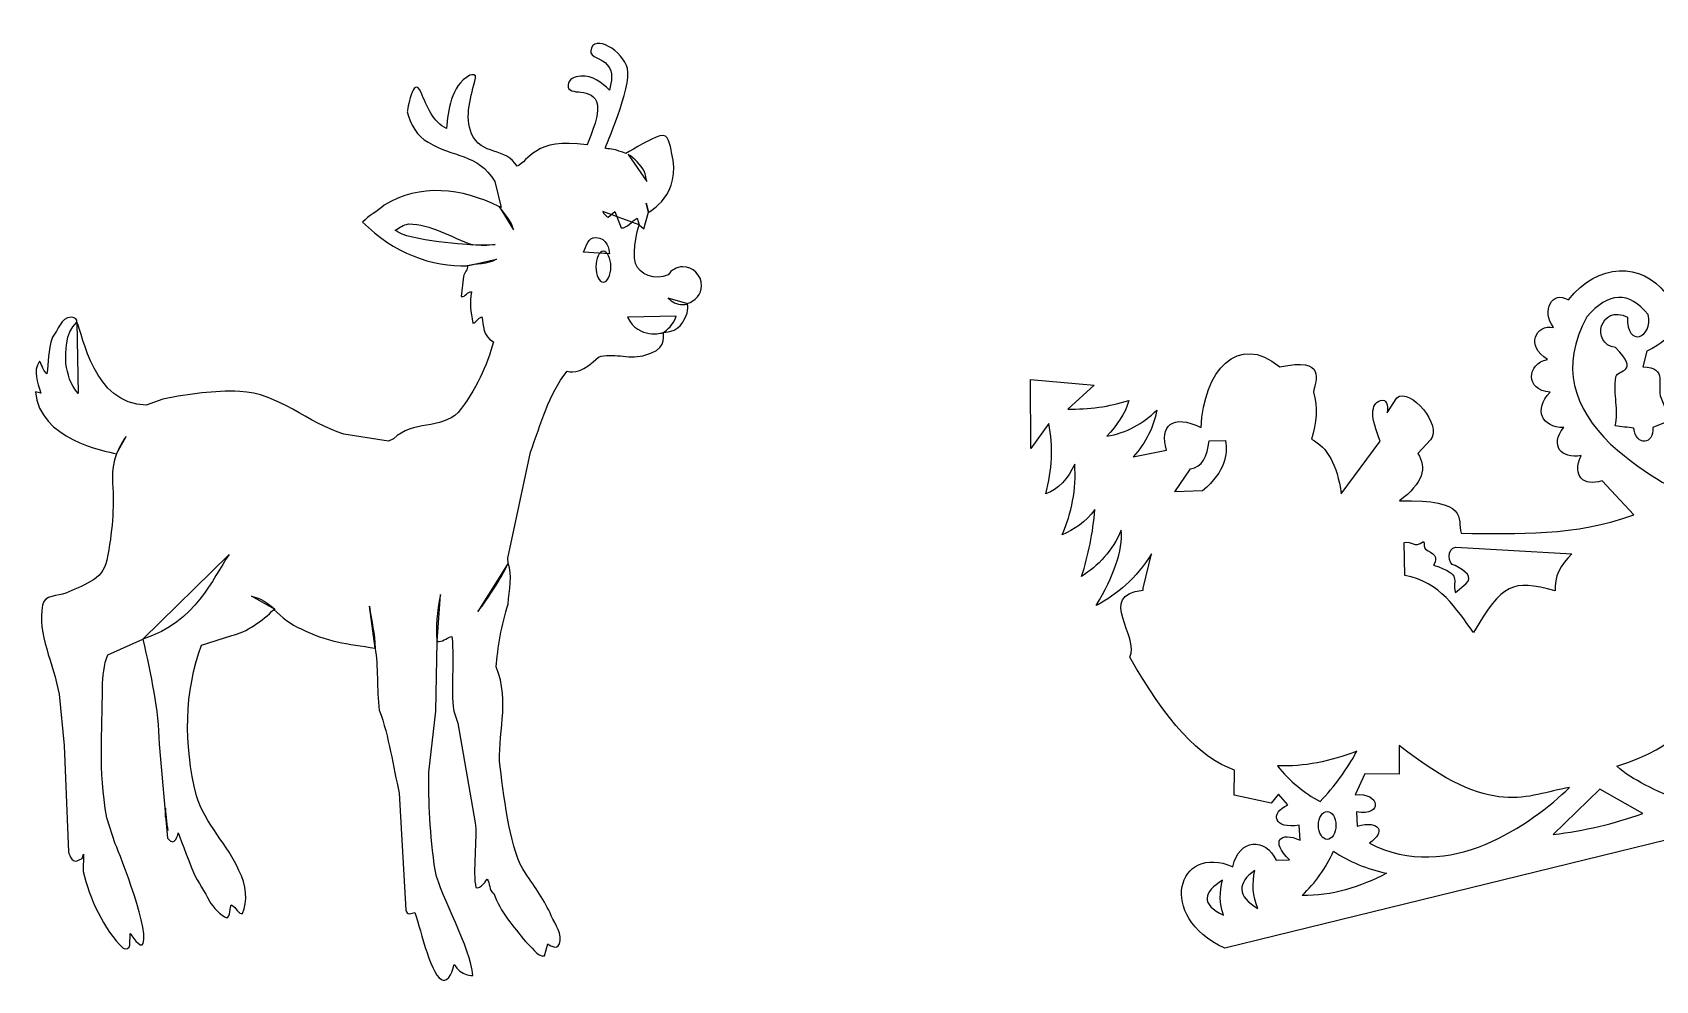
# Model space of a CAD drawing. Header units: centimetres. Extents: x 2 to 128, y -104 to 2.
# Drawn here: x 87.1 to 105.71, y -38.48 to -27.61 of the extents above; entities that cross this region are included whole.
import ezdxf

# ---------------------------------------------------------------- set-up
doc = ezdxf.new("R2010")
doc.units = ezdxf.units.CM
doc.header["$MEASUREMENT"] = 0
doc.layers.add('layer 1', color=7, linetype='Continuous')

msp = doc.modelspace()

# ---------------------------------------------------------------- linework, layer by layer
at = {"layer": 'layer 1', "color": 250}
for points, knots in [([(91.55515, -28.29669), (91.62014, -28.44677), (91.69296, -28.6422), (91.84652, -28.70619), (91.84652, -28.70619), (91.86572, -28.50784), (91.89132, -28.21991), (92.11313, -28.09834), (92.11313, -28.09834), (92.14222, -28.0824), (92.18778, -28.09194), (92.17924, -28.1282), (92.17924, -28.1282), (92.13157, -28.33077), (92.04487, -28.57395), (92.13445, -28.76804), (92.13445, -28.76804), (92.2347, -29.01971), (92.53968, -28.92373), (92.65485, -29.14128), (92.65485, -29.14128), (92.79135, -29.08156), (92.85449, -28.80515), (93.45465, -28.89601), (93.45465, -28.89601), (93.45465, -28.89601), (93.60291, -28.58216), (93.57622, -28.43958), (93.57622, -28.43958), (93.53252, -28.20612), (93.22971, -28.35752), (93.23923, -28.20924), (93.23923, -28.20924), (93.24287, -28.14687), (93.31518, -28.11164), (93.38769, -28.10737), (93.38769, -28.10737), (93.51992, -28.09885), (93.62954, -28.18365), (93.71486, -28.26683), (93.71486, -28.26683), (93.73832, -28.17086), (93.76604, -28.06635), (93.68926, -27.97891), (93.68926, -27.97891), (93.63381, -27.90212), (93.48767, -27.89186), (93.49948, -27.81685), (93.49948, -27.81685), (93.53252, -27.60708), (93.87482, -27.82431), (93.9209, -28.0218), (93.9209, -28.0218), (93.97089, -28.23609), (93.66367, -28.93227), (93.66367, -28.93227), (93.66367, -28.93227), (93.6978, -28.94719), (93.7767, -28.93867), (93.82363, -28.96852), (93.82363, -28.96852), (93.85897, -28.97293), (93.90115, -28.99605), (93.90115, -28.99605), (93.90115, -28.99605), (94.00139, -28.93847), (94.18193, -28.82562), (94.29284, -28.79363), (94.29284, -28.79363), (94.39948, -28.75311), (94.40729, -28.9063), (94.42721, -28.98345), (94.42721, -28.98345), (94.55285, -29.47001), (94.16102, -29.66808), (94.16102, -29.66808), (94.16102, -29.66808), (94.16102, -29.66808), (94.10942, -29.85789), (94.10942, -29.85789), (94.10942, -29.85789), (94.10942, -29.85789), (94.05397, -29.81311), (94.05397, -29.81311), (94.05397, -29.81311), (94.05397, -29.81311), (93.96866, -30.10317), (94.01132, -30.25673), (94.01132, -30.25673), (94.0561, -30.37616), (94.23687, -30.45743), (94.38669, -30.3847), (94.38669, -30.3847), (94.4264, -30.33313), (94.48273, -30.29286), (94.55285, -30.29286), (94.55285, -30.29286), (94.67283, -30.29286), (94.77008, -30.39012), (94.77008, -30.51009), (94.77008, -30.51009), (94.77008, -30.60968), (94.69816, -30.6875), (94.60677, -30.71315), (94.60677, -30.71315), (94.63024, -30.78566), (94.59164, -30.86373), (94.55518, -30.92859), (94.55518, -30.92859), (94.48702, -31.04988), (94.33561, -31.0433), (94.33561, -31.0433), (94.33561, -31.0433), (94.32495, -31.11368), (94.37836, -31.2463), (94.09867, -31.31316), (94.09867, -31.31316), (93.92677, -31.35425), (93.74898, -31.27407), (93.58689, -31.32739), (93.58689, -31.32739), (93.42061, -31.49751), (93.30212, -31.51068), (93.22857, -31.49162), (93.22857, -31.49162), (93.01529, -31.75182), (92.92998, -32.0952), (92.80842, -32.41725), (92.80842, -32.41725), (92.80842, -32.41725), (92.54822, -33.63508), (92.54822, -33.63508), (92.54822, -33.63508), (92.54822, -33.63508), (92.55248, -33.69266), (92.55248, -33.69266), (92.55248, -33.69266), (92.60793, -33.82276), (92.56101, -34.00192), (92.55248, -34.16188), (92.55248, -34.16188), (92.47783, -34.39008), (92.43091, -34.67161), (92.41598, -34.8785), (92.41598, -34.8785), (92.58234, -35.2816), (92.42025, -35.68043), (92.46077, -36.02594), (92.46077, -36.02594), (92.51408, -36.43543), (92.57801, -37.00072), (92.75083, -37.2459), (92.75083, -37.2459), (92.86469, -37.40742), (92.97264, -37.56155), (93.04729, -37.73217), (93.04729, -37.73217), (93.09421, -37.83242), (93.18165, -37.94972), (93.14113, -38.05422), (93.14113, -38.05422), (93.11554, -38.13954), (93.00675, -38.05421), (93.00675, -38.05421), (93.00675, -38.05421), (93.00675, -38.05421), (92.97051, -38.19286), (92.97051, -38.19286), (92.97051, -38.19286), (92.88307, -38.20779), (92.81908, -38.07768), (92.75083, -38.02863), (92.75083, -38.02863), (92.61646, -37.85588), (92.46077, -37.68952), (92.38825, -37.47624), (92.38825, -37.47624), (92.32641, -37.43998), (92.34987, -37.35893), (92.31147, -37.31201), (92.31147, -37.31201), (92.31147, -37.31201), (92.2357, -37.43519), (92.18304, -37.40886), (92.18304, -37.40886), (92.14355, -37.25087), (92.20057, -36.82574), (92.17498, -36.66578), (92.17498, -36.66578), (92.17498, -36.66578), (91.97449, -35.52473), (91.97449, -35.52473), (91.97449, -35.52473), (91.97449, -35.52473), (91.9297, -35.3861), (91.9297, -35.3861), (91.9297, -35.3861), (91.89132, -35.11524), (91.93824, -34.84437), (91.90838, -34.53085), (91.90838, -34.53085), (91.83159, -34.55004), (91.79961, -34.5991), (91.73989, -34.58844), (91.73989, -34.58844), (91.73989, -34.58844), (91.72496, -35.3861), (91.72496, -35.3861), (91.72496, -35.3861), (91.72496, -35.3861), (91.64178, -36.08779), (91.64178, -36.08779), (91.64178, -36.08779), (91.64391, -36.42477), (91.6503, -36.78735), (91.71855, -37.22457), (91.71855, -37.22457), (91.77827, -37.51036), (92.12805, -38.10328), (92.14725, -38.41893), (92.14725, -38.41893), (92.14725, -38.41893), (92.01189, -38.42261), (91.9329, -38.29095), (91.9329, -38.29095), (91.9329, -38.29095), (91.90657, -38.4621), (91.8144, -38.47526), (91.8144, -38.47526), (91.66959, -38.44894), (91.56073, -37.91346), (91.48181, -37.69592), (91.48181, -37.69592), (91.44343, -37.70658), (91.39437, -37.73004), (91.37944, -37.67032), (91.37944, -37.67032), (91.37944, -37.67032), (91.3048, -36.3288), (91.3048, -36.3288), (91.3048, -36.3288), (91.23228, -36.02167), (91.18963, -35.68043), (91.07445, -35.37543), (91.07445, -35.37543), (91.04672, -35.14083), (91.06166, -34.86356), (91.02754, -34.66522), (91.02754, -34.66522), (90.71188, -34.61403), (90.47087, -34.59483), (90.17868, -34.4434), (90.17868, -34.4434), (90.06006, -34.39921), (89.95949, -34.30608), (89.8659, -34.22279), (89.8659, -34.22279), (89.73793, -34.34649), (89.55164, -34.48606), (89.38527, -34.52018), (89.38527, -34.52018), (89.38527, -34.52018), (89.03763, -34.62896), (89.03763, -34.62896), (89.03763, -34.62896), (88.84141, -35.16642), (88.82862, -35.76147), (88.98004, -36.35865), (88.98004, -36.35865), (89.06963, -36.67218), (89.34903, -36.93238), (89.46633, -37.2139), (89.46633, -37.2139), (89.54942, -37.3781), (89.5707, -37.57002), (89.50685, -37.70658), (89.50685, -37.70658), (89.46206, -37.72364), (89.43209, -37.63193), (89.37877, -37.60634), (89.37877, -37.60634), (89.35957, -37.63407), (89.36822, -37.74284), (89.32769, -37.75776), (89.32769, -37.75776), (89.25732, -37.72791), (89.172, -37.6362), (89.12721, -37.56368), (89.12721, -37.56368), (89.07672, -37.46352), (88.99876, -37.34433), (88.94431, -37.23771), (88.94431, -37.23771), (88.88246, -37.08201), (88.77106, -36.78305), (88.77106, -36.78305), (88.77106, -36.78305), (88.77106, -36.78305), (88.73366, -36.96123), (88.64734, -36.84493), (88.64734, -36.84493), (88.64734, -36.84493), (88.55136, -35.76574), (88.55136, -35.76574), (88.55136, -35.76574), (88.54283, -35.3605), (88.45751, -34.983), (88.3658, -34.56284), (88.3658, -34.56284), (88.3658, -34.56284), (87.9627, -34.742), (87.9627, -34.742), (87.9627, -34.742), (87.91365, -34.8465), (87.90725, -35.00006), (87.90085, -35.10884), (87.90085, -35.10884), (87.90512, -35.6591), (87.84754, -36.0302), (87.95204, -36.61032), (87.95204, -36.61032), (87.95204, -36.61032), (88.04802, -36.90678), (88.04802, -36.90678), (88.04802, -36.90678), (88.04802, -36.90678), (88.43192, -37.83242), (88.37007, -38.04996), (88.37007, -38.04996), (88.34234, -38.12888), (88.22022, -37.93544), (88.22022, -37.93544), (88.22022, -37.93544), (88.22022, -37.93544), (88.21651, -38.06915), (88.21651, -38.06915), (88.21651, -38.06915), (88.21225, -38.10755), (88.16959, -38.12461), (88.13973, -38.10541), (88.13973, -38.10541), (87.91578, -37.89213), (87.74867, -37.521), (87.68042, -37.22454), (87.68042, -37.22454), (87.68042, -37.22454), (87.68544, -37.02835), (87.68544, -37.02835), (87.68544, -37.02835), (87.68544, -37.02835), (87.67051, -37.07527), (87.67051, -37.07527), (87.67051, -37.07527), (87.67051, -37.07527), (87.63425, -37.09021), (87.63425, -37.09021), (87.63425, -37.09021), (87.56601, -37.14566), (87.52122, -37.04541), (87.51269, -36.99849), (87.51269, -36.99849), (87.51269, -36.99849), (87.4615, -35.78067), (87.4615, -35.78067), (87.4615, -35.78067), (87.4615, -35.78067), (87.40391, -35.19202), (87.40391, -35.19202), (87.40391, -35.19202), (87.34419, -34.8401), (87.14798, -34.50312), (87.2141, -34.17254), (87.2141, -34.17254), (87.23542, -34.04457), (87.39112, -34.07656), (87.48069, -34.03391), (87.48069, -34.03391), (87.65485, -33.95098), (87.90938, -33.89101), (87.95204, -33.6564), (87.95204, -33.6564), (88.01602, -33.33009), (88.03522, -33.06135), (88.01816, -32.77556), (88.01816, -32.77556), (88.01155, -32.66498), (88.01989, -32.55273), (88.06222, -32.43885), (88.06222, -32.43885), (87.92358, -32.40046), (87.18012, -32.27428), (87.13305, -31.72622), (87.13305, -31.72622), (87.13305, -31.72622), (87.1949, -31.74116), (87.1949, -31.74116), (87.1949, -31.74116), (87.15864, -31.61319), (87.09892, -31.49802), (87.17997, -31.37431), (87.17997, -31.37431), (87.20983, -31.41697), (87.22689, -31.50015), (87.26528, -31.52147), (87.26528, -31.52147), (87.26528, -31.52147), (87.26528, -31.52147), (87.26528, -31.52147), (87.26528, -31.52147), (87.28021, -31.38711), (87.27595, -31.25914), (87.32713, -31.10132), (87.32713, -31.10132), (87.40391, -31.016), (87.41458, -30.8795), (87.54681, -30.87097), (87.54681, -30.87097), (87.56601, -30.8731), (87.62572, -30.8923), (87.60866, -30.92856), (87.60866, -30.92856), (87.67691, -31.07572), (87.7989, -31.86615), (88.40206, -31.87979), (88.40206, -31.87979), (88.40206, -31.87979), (88.59188, -31.8094), (88.59188, -31.8094), (88.59188, -31.8094), (88.9182, -31.74969), (89.1656, -31.71129), (89.47699, -31.72196), (89.47699, -31.72196), (89.90995, -31.73902), (90.26186, -32.08666), (90.66922, -32.2125), (90.66922, -32.2125), (90.66922, -32.2125), (91.18109, -32.29355), (91.18109, -32.29355), (91.18109, -32.29355), (91.18109, -32.29355), (91.23868, -32.26369), (91.23868, -32.26369), (91.23868, -32.26369), (91.45835, -32.05468), (91.78041, -32.15918), (91.98089, -31.96296), (91.98089, -31.96296), (92.1835, -31.71343), (92.31147, -31.4191), (92.38399, -31.1525), (92.38399, -31.1525), (92.26242, -31.09278), (92.27095, -30.96055), (92.25176, -30.86671), (92.25176, -30.86671), (92.20696, -30.88164), (92.18778, -30.93069), (92.14938, -30.93922), (92.14938, -30.93922), (92.12592, -30.80486), (92.10459, -30.71101), (92.13445, -30.58091), (92.13445, -30.58091), (92.13445, -30.58091), (92.13445, -30.58091), (92.13445, -30.58091), (92.13445, -30.58091), (92.08753, -30.57025), (92.06193, -30.64703), (92.01501, -30.6321), (92.01501, -30.6321), (92.01501, -30.6321), (92.04061, -30.40603), (92.04061, -30.40603), (92.04061, -30.40603), (92.04275, -30.36123), (92.10033, -30.32711), (92.08327, -30.28232), (92.08327, -30.28232), (91.69083, -30.29938), (91.22802, -30.13089), (90.88463, -29.78112), (90.88463, -29.78112), (90.95288, -29.70646), (91.05312, -29.66168), (91.12991, -29.58703), (91.12991, -29.58703), (91.53727, -29.33323), (92.02568, -29.39295), (92.44584, -29.60196), (92.44584, -29.60196), (92.44584, -29.60196), (92.47268, -29.61483), (92.47268, -29.61483), (92.47268, -29.61483), (92.47268, -29.61483), (92.39892, -29.31617), (92.39892, -29.31617), (92.39892, -29.31617), (92.20484, -28.98772), (91.91393, -29.04355), (91.63667, -28.8644), (91.63667, -28.8644), (91.50882, -28.8045), (91.43153, -28.65426), (91.3964, -28.5153), (91.3964, -28.5153), (91.3964, -28.5153), (91.45894, -28.07446), (91.55515, -28.29669)], [0, 0, 0, 0, 0.00775194, 0.00775194, 0.00775194, 0.00775194, 0.01550388, 0.01550388, 0.01550388, 0.01550388, 0.02325581, 0.02325581, 0.02325581, 0.02325581, 0.03100775, 0.03100775, 0.03100775, 0.03100775, 0.03875969, 0.03875969, 0.03875969, 0.03875969, 0.04651163, 0.04651163, 0.04651163, 0.04651163, 0.05426357, 0.05426357, 0.05426357, 0.05426357, 0.0620155, 0.0620155, 0.0620155, 0.0620155, 0.06976744, 0.06976744, 0.06976744, 0.06976744, 0.07751938, 0.07751938, 0.07751938, 0.07751938, 0.08527132, 0.08527132, 0.08527132, 0.08527132, 0.09302326, 0.09302326, 0.09302326, 0.09302326, 0.10077519, 0.10077519, 0.10077519, 0.10077519, 0.10852713, 0.10852713, 0.10852713, 0.10852713, 0.11627907, 0.11627907, 0.11627907, 0.11627907, 0.12403101, 0.12403101, 0.12403101, 0.12403101, 0.13178295, 0.13178295, 0.13178295, 0.13178295, 0.13953488, 0.13953488, 0.13953488, 0.13953488, 0.14728682, 0.14728682, 0.14728682, 0.14728682, 0.15503876, 0.15503876, 0.15503876, 0.15503876, 0.1627907, 0.1627907, 0.1627907, 0.1627907, 0.17054264, 0.17054264, 0.17054264, 0.17054264, 0.17829457, 0.17829457, 0.17829457, 0.17829457, 0.18604651, 0.18604651, 0.18604651, 0.18604651, 0.19379845, 0.19379845, 0.19379845, 0.19379845, 0.20155039, 0.20155039, 0.20155039, 0.20155039, 0.20930233, 0.20930233, 0.20930233, 0.20930233, 0.21705426, 0.21705426, 0.21705426, 0.21705426, 0.2248062, 0.2248062, 0.2248062, 0.2248062, 0.23255814, 0.23255814, 0.23255814, 0.23255814, 0.24031008, 0.24031008, 0.24031008, 0.24031008, 0.24806202, 0.24806202, 0.24806202, 0.24806202, 0.25581395, 0.25581395, 0.25581395, 0.25581395, 0.26356589, 0.26356589, 0.26356589, 0.26356589, 0.27131783, 0.27131783, 0.27131783, 0.27131783, 0.27906977, 0.27906977, 0.27906977, 0.27906977, 0.28682171, 0.28682171, 0.28682171, 0.28682171, 0.29457364, 0.29457364, 0.29457364, 0.29457364, 0.30232558, 0.30232558, 0.30232558, 0.30232558, 0.31007752, 0.31007752, 0.31007752, 0.31007752, 0.31782946, 0.31782946, 0.31782946, 0.31782946, 0.3255814, 0.3255814, 0.3255814, 0.3255814, 0.33333333, 0.33333333, 0.33333333, 0.33333333, 0.34108527, 0.34108527, 0.34108527, 0.34108527, 0.34883721, 0.34883721, 0.34883721, 0.34883721, 0.35658915, 0.35658915, 0.35658915, 0.35658915, 0.36434109, 0.36434109, 0.36434109, 0.36434109, 0.37209302, 0.37209302, 0.37209302, 0.37209302, 0.37984496, 0.37984496, 0.37984496, 0.37984496, 0.3875969, 0.3875969, 0.3875969, 0.3875969, 0.39534884, 0.39534884, 0.39534884, 0.39534884, 0.40310078, 0.40310078, 0.40310078, 0.40310078, 0.41085271, 0.41085271, 0.41085271, 0.41085271, 0.41860465, 0.41860465, 0.41860465, 0.41860465, 0.42635659, 0.42635659, 0.42635659, 0.42635659, 0.43410853, 0.43410853, 0.43410853, 0.43410853, 0.44186047, 0.44186047, 0.44186047, 0.44186047, 0.4496124, 0.4496124, 0.4496124, 0.4496124, 0.45736434, 0.45736434, 0.45736434, 0.45736434, 0.46511628, 0.46511628, 0.46511628, 0.46511628, 0.47286822, 0.47286822, 0.47286822, 0.47286822, 0.48062016, 0.48062016, 0.48062016, 0.48062016, 0.48837209, 0.48837209, 0.48837209, 0.48837209, 0.49612403, 0.49612403, 0.49612403, 0.49612403, 0.50387597, 0.50387597, 0.50387597, 0.50387597, 0.51162791, 0.51162791, 0.51162791, 0.51162791, 0.51937984, 0.51937984, 0.51937984, 0.51937984, 0.52713178, 0.52713178, 0.52713178, 0.52713178, 0.53488372, 0.53488372, 0.53488372, 0.53488372, 0.54263566, 0.54263566, 0.54263566, 0.54263566, 0.5503876, 0.5503876, 0.5503876, 0.5503876, 0.55813953, 0.55813953, 0.55813953, 0.55813953, 0.56589147, 0.56589147, 0.56589147, 0.56589147, 0.57364341, 0.57364341, 0.57364341, 0.57364341, 0.58139535, 0.58139535, 0.58139535, 0.58139535, 0.58914729, 0.58914729, 0.58914729, 0.58914729, 0.59689922, 0.59689922, 0.59689922, 0.59689922, 0.60465116, 0.60465116, 0.60465116, 0.60465116, 0.6124031, 0.6124031, 0.6124031, 0.6124031, 0.62015504, 0.62015504, 0.62015504, 0.62015504, 0.62790698, 0.62790698, 0.62790698, 0.62790698, 0.63565891, 0.63565891, 0.63565891, 0.63565891, 0.64341085, 0.64341085, 0.64341085, 0.64341085, 0.65116279, 0.65116279, 0.65116279, 0.65116279, 0.65891473, 0.65891473, 0.65891473, 0.65891473, 0.66666667, 0.66666667, 0.66666667, 0.66666667, 0.6744186, 0.6744186, 0.6744186, 0.6744186, 0.68217054, 0.68217054, 0.68217054, 0.68217054, 0.68992248, 0.68992248, 0.68992248, 0.68992248, 0.69767442, 0.69767442, 0.69767442, 0.69767442, 0.70542636, 0.70542636, 0.70542636, 0.70542636, 0.71317829, 0.71317829, 0.71317829, 0.71317829, 0.72093023, 0.72093023, 0.72093023, 0.72093023, 0.72868217, 0.72868217, 0.72868217, 0.72868217, 0.73643411, 0.73643411, 0.73643411, 0.73643411, 0.74418605, 0.74418605, 0.74418605, 0.74418605, 0.75193798, 0.75193798, 0.75193798, 0.75193798, 0.75968992, 0.75968992, 0.75968992, 0.75968992, 0.76744186, 0.76744186, 0.76744186, 0.76744186, 0.7751938, 0.7751938, 0.7751938, 0.7751938, 0.78294574, 0.78294574, 0.78294574, 0.78294574, 0.79069767, 0.79069767, 0.79069767, 0.79069767, 0.79844961, 0.79844961, 0.79844961, 0.79844961, 0.80620155, 0.80620155, 0.80620155, 0.80620155, 0.81395349, 0.81395349, 0.81395349, 0.81395349, 0.82170543, 0.82170543, 0.82170543, 0.82170543, 0.82945736, 0.82945736, 0.82945736, 0.82945736, 0.8372093, 0.8372093, 0.8372093, 0.8372093, 0.84496124, 0.84496124, 0.84496124, 0.84496124, 0.85271318, 0.85271318, 0.85271318, 0.85271318, 0.86046512, 0.86046512, 0.86046512, 0.86046512, 0.86821705, 0.86821705, 0.86821705, 0.86821705, 0.87596899, 0.87596899, 0.87596899, 0.87596899, 0.88372093, 0.88372093, 0.88372093, 0.88372093, 0.89147287, 0.89147287, 0.89147287, 0.89147287, 0.89922481, 0.89922481, 0.89922481, 0.89922481, 0.90697674, 0.90697674, 0.90697674, 0.90697674, 0.91472868, 0.91472868, 0.91472868, 0.91472868, 0.92248062, 0.92248062, 0.92248062, 0.92248062, 0.93023256, 0.93023256, 0.93023256, 0.93023256, 0.9379845, 0.9379845, 0.9379845, 0.9379845, 0.94573643, 0.94573643, 0.94573643, 0.94573643, 0.95348837, 0.95348837, 0.95348837, 0.95348837, 0.96124031, 0.96124031, 0.96124031, 0.96124031, 0.96899225, 0.96899225, 0.96899225, 0.96899225, 0.97674419, 0.97674419, 0.97674419, 0.97674419, 0.98449612, 0.98449612, 0.98449612, 0.98449612, 1, 1, 1, 1]), ([(101.38378, -36.3378), (101.38378, -36.3378), (101.49382, -36.4598), (101.49382, -36.4598), (101.49382, -36.4598), (101.27814, -36.55483), (101.33317, -36.7454), (101.62303, -36.69424), (101.62303, -36.69424), (101.62303, -36.69424), (101.63496, -36.86647), (101.63496, -36.86647), (101.63496, -36.86647), (101.39912, -36.76201), (101.29107, -36.87763), (101.51057, -37.09134), (101.51057, -37.09134), (101.51057, -37.09134), (101.35746, -37.09612), (101.35746, -37.09612), (101.35746, -37.09612), (101.23647, -36.83667), (100.93226, -36.84125), (100.86228, -37.17028), (100.86228, -37.17028), (100.23198, -36.89653), (99.97272, -37.74137), (100.76984, -38.10322), (100.76984, -38.10322), (100.76984, -38.10322), (106.9662, -36.58633), (106.9662, -36.58633), (106.9662, -36.58633), (107.41729, -36.18181), (107.70566, -35.66979), (107.66647, -34.86439), (107.66647, -34.86439), (107.95766, -34.8472), (108.37992, -34.55714), (108.87568, -34.20753), (108.87568, -34.20753), (108.87568, -34.20753), (108.38661, -34.74452), (108.38661, -34.74452), (108.38661, -34.74452), (108.39706, -34.99551), (108.3181, -35.23504), (108.07975, -35.45413), (108.07975, -35.45413), (108.12206, -35.65233), (108.08531, -35.88568), (108.01263, -36.13498), (108.01263, -36.13498), (108.01263, -36.13498), (108.32908, -36.15416), (108.32908, -36.15416), (108.32908, -36.15416), (108.32309, -35.83947), (108.35766, -35.58592), (108.41209, -35.37316), (108.41209, -35.37316), (108.51012, -34.98999), (108.86625, -34.76949), (109.07705, -34.64862), (109.07705, -34.64862), (108.9971, -34.95867), (108.85408, -35.2288), (108.67192, -35.48773), (108.67192, -35.48773), (108.69888, -35.65422), (108.6783, -35.87485), (108.60958, -36.0222), (108.60958, -36.0222), (108.60958, -36.0222), (108.9117, -36.01741), (108.9117, -36.01741), (108.9117, -36.01741), (108.93787, -35.32267), (109.31343, -34.69779), (109.97845, -34.1308), (109.97845, -34.1308), (110.29162, -33.88542), (110.47383, -33.54181), (110.58258, -33.14309), (110.58258, -33.14309), (110.58258, -33.14309), (112.12647, -33.17186), (112.12647, -33.17186), (112.12647, -33.17186), (112.41735, -33.11752), (112.92961, -32.99674), (112.99911, -33.00884), (112.99911, -33.00884), (113.20073, -33.04394), (113.29773, -33.17431), (113.48596, -33.29654), (113.48596, -33.29654), (113.8512, -33.32399), (114.16879, -33.17669), (114.47649, -32.99312), (114.47649, -32.99312), (114.72126, -32.9463), (114.91559, -32.97055), (115.02002, -33.12148), (115.02002, -33.12148), (114.97608, -33.17024), (114.87657, -33.24001), (114.88822, -33.26775), (114.88822, -33.26775), (114.88822, -33.26775), (115.15188, -33.89578), (115.15188, -33.89578), (115.15188, -33.89578), (115.15188, -33.89578), (115.22385, -33.19104), (115.22385, -33.19104), (115.22385, -33.19104), (115.54345, -33.24227), (115.80556, -33.41488), (116.01018, -33.70886), (116.01018, -33.70886), (116.01018, -33.70886), (116.43211, -33.7424), (116.43211, -33.7424), (116.43211, -33.7424), (116.05751, -33.33215), (115.66075, -33.02611), (115.24782, -32.84582), (115.24782, -32.84582), (115.48437, -31.65792), (115.0971, -31.87293), (114.22173, -32.33277), (114.22173, -32.33277), (114.08171, -32.13383), (113.98659, -31.90121), (113.89789, -31.66377), (113.89789, -31.66377), (113.84317, -30.92853), (113.39106, -30.49994), (112.73256, -30.30627), (112.73256, -30.30627), (112.62976, -30.27603), (112.52657, -30.22117), (112.41416, -30.20387), (112.41416, -30.20387), (112.40437, -29.80246), (112.66274, -29.57727), (112.72102, -29.46076), (112.72102, -29.46076), (112.76506, -29.37271), (112.5633, -29.1762), (112.4813, -29.15415), (112.4813, -29.15415), (112.3152, -29.10947), (111.47577, -29.60137), (111.44682, -29.64952), (111.44682, -29.64952), (111.37612, -29.67282), (111.31179, -29.65785), (111.25384, -29.60461), (111.25384, -29.60461), (111.42544, -29.31833), (111.65675, -29.10631), (111.94957, -29.00502), (111.94957, -29.00502), (112.10763, -28.97169), (112.07135, -28.88464), (111.98201, -28.88744), (111.98201, -28.88744), (111.96653, -28.88792), (111.87765, -28.88007), (111.8614, -28.87409), (111.8614, -28.87409), (111.81354, -28.85647), (111.7486, -28.84656), (111.76898, -28.79819), (111.76898, -28.79819), (111.77, -28.79577), (111.86233, -28.62624), (111.84479, -28.5952), (111.84479, -28.5952), (111.8182, -28.54818), (111.62484, -28.56984), (111.56001, -28.88478), (111.56001, -28.88478), (111.54327, -28.96608), (111.35798, -28.93442), (111.3313, -28.91062), (111.3313, -28.91062), (111.30674, -28.88871), (111.25702, -28.66142), (111.26354, -28.57386), (111.26354, -28.57386), (111.26595, -28.54148), (111.27022, -28.42637), (111.28853, -28.40705), (111.28853, -28.40705), (111.33875, -28.35406), (111.4082, -28.22487), (111.32076, -28.16317), (111.32076, -28.16317), (111.17681, -28.06236), (111.11599, -28.37034), (111.05077, -28.34994), (111.05077, -28.34994), (110.95534, -28.32009), (111.02702, -28.07474), (110.87506, -28.10596), (110.87506, -28.10596), (110.77268, -28.16774), (110.78437, -28.26899), (110.84792, -28.38818), (110.84792, -28.38818), (110.86906, -28.55497), (110.82239, -28.646), (110.62661, -28.5703), (110.62661, -28.5703), (110.54147, -28.5479), (110.50258, -28.65748), (110.60569, -28.68851), (110.60569, -28.68851), (111.15933, -28.88368), (111.29273, -29.47472), (110.746, -29.74653), (110.746, -29.74653), (110.43478, -29.93219), (110.12004, -29.97128), (109.88577, -29.33192), (109.88577, -29.33192), (109.80412, -29.17013), (109.70199, -29.23995), (109.76707, -29.36599), (109.76707, -29.36599), (109.832, -29.46048), (109.87255, -29.55954), (109.88631, -29.66362), (109.88631, -29.66362), (109.63311, -29.53144), (109.28913, -29.42608), (109.34097, -29.20376), (109.34097, -29.20376), (109.45867, -29.04395), (109.51513, -28.91644), (109.45053, -28.85271), (109.45053, -28.85271), (109.4017, -28.80588), (109.3022, -28.86313), (109.12867, -29.07249), (109.12867, -29.07249), (109.07681, -29.05734), (109.05024, -28.95777), (109.0273, -28.84615), (109.0273, -28.84615), (108.97857, -28.71051), (108.81626, -28.72208), (108.84618, -28.84722), (108.84618, -28.84722), (108.90999, -28.9902), (108.95698, -29.12879), (108.88631, -29.22692), (108.88631, -29.22692), (108.83094, -29.17402), (108.77488, -29.13586), (108.71631, -29.15028), (108.71631, -29.15028), (108.68645, -29.17437), (108.67558, -29.21147), (108.70651, -29.27718), (108.70651, -29.27718), (108.77987, -29.46516), (109.71442, -29.91154), (110.24235, -30.08497), (110.24235, -30.08497), (110.10832, -30.16594), (110.03189, -30.26959), (109.7038, -30.27432), (109.7038, -30.27432), (109.62107, -30.32483), (108.86139, -30.22386), (108.8235, -30.03123), (108.8235, -30.03123), (108.79878, -29.8349), (108.75812, -29.7004), (108.68238, -29.70187), (108.68238, -29.70187), (108.61542, -29.68405), (108.58633, -29.77985), (108.58318, -29.9534), (108.58318, -29.9534), (108.28638, -29.82819), (108.09874, -29.79096), (108.2938, -30.10554), (108.2938, -30.10554), (108.2938, -30.10554), (108.37082, -30.22974), (108.37082, -30.22974), (108.37082, -30.22974), (108.38126, -30.24659), (108.39854, -30.3618), (108.37057, -30.36703), (108.37057, -30.36703), (108.16993, -30.4045), (108.27722, -30.54034), (108.36316, -30.52649), (108.36316, -30.52649), (108.79354, -30.45715), (109.56111, -30.49147), (109.51276, -30.72056), (109.51276, -30.72056), (109.44335, -31.04948), (109.5962, -31.07146), (109.67292, -30.79566), (109.67292, -30.79566), (109.67292, -30.79566), (110.149, -30.52208), (110.149, -30.52208), (110.149, -30.52208), (110.66845, -30.13144), (111.12773, -29.72689), (111.28567, -29.97599), (111.28567, -29.97599), (111.24912, -30.0816), (111.15967, -30.18883), (110.69985, -30.30725), (110.69985, -30.30725), (110.90241, -30.52123), (111.11338, -30.6205), (111.35434, -30.30997), (111.35434, -30.30997), (111.35434, -30.30997), (111.73329, -30.73134), (111.73329, -30.73134), (111.73329, -30.73134), (111.13546, -31.21431), (110.46684, -31.76218), (110.03296, -31.91729), (110.03296, -31.91729), (109.72171, -31.97026), (109.46797, -32.10627), (109.27173, -32.32533), (109.27173, -32.32533), (109.00011, -32.34699), (108.66024, -32.27002), (108.27366, -32.12556), (108.27366, -32.12556), (108.28091, -32.32339), (108.32734, -32.49881), (108.5137, -32.59428), (108.5137, -32.59428), (108.02224, -32.70691), (107.54994, -32.87702), (107.03931, -32.93214), (107.03931, -32.93214), (106.57142, -33.04872), (106.0714, -33.09598), (105.19211, -32.3254), (105.19211, -32.3254), (104.76866, -31.90912), (104.60887, -31.43782), (104.9191, -30.86841), (104.9191, -30.86841), (105.16988, -30.57889), (105.40471, -30.57005), (105.62361, -30.84188), (105.62361, -30.84188), (105.68854, -31.10858), (105.36739, -31.23103), (105.38842, -30.86953), (105.38842, -30.86953), (105.0731, -30.71415), (104.95473, -31.17915), (105.24863, -31.21911), (105.24863, -31.21911), (105.53954, -31.51938), (105.26999, -31.46072), (105.25354, -31.55644), (105.25354, -31.55644), (105.21968, -31.75349), (105.29261, -31.94252), (105.24562, -32.11819), (105.24562, -32.11819), (105.31629, -32.12856), (105.38935, -32.13176), (105.46003, -32.14212), (105.46003, -32.14212), (105.47718, -32.3572), (105.70085, -32.33139), (105.67655, -32.1341), (105.67655, -32.1341), (105.67655, -32.1341), (105.87441, -32.05491), (105.87441, -32.05491), (105.87441, -32.05491), (105.87441, -32.05491), (105.77145, -31.8009), (105.77145, -31.8009), (105.77145, -31.8009), (105.7117, -31.65348), (105.86343, -31.44637), (105.56163, -31.44155), (105.56163, -31.44155), (105.56163, -31.44155), (105.60924, -31.25933), (105.60924, -31.25933), (105.60924, -31.25933), (105.958, -31.10294), (105.99619, -30.87459), (105.82187, -30.59698), (105.82187, -30.59698), (105.54929, -30.24171), (105.05021, -30.23999), (104.70827, -30.67253), (104.70827, -30.67253), (104.52207, -30.55889), (104.39588, -30.79789), (104.53663, -30.98885), (104.53663, -30.98885), (104.33347, -30.9472), (104.21485, -31.2038), (104.4703, -31.35436), (104.4703, -31.35436), (104.23032, -31.40272), (104.20922, -31.71283), (104.50032, -31.73087), (104.50032, -31.73087), (104.30423, -31.93608), (104.40604, -32.13608), (104.65502, -32.1371), (104.65502, -32.1371), (104.49144, -32.3447), (104.62576, -32.49626), (104.8544, -32.45793), (104.8544, -32.45793), (104.74761, -32.69833), (104.88123, -32.81084), (105.09476, -32.74778), (105.09476, -32.74778), (105.09476, -32.74778), (105.46018, -33.13523), (105.46018, -33.13523), (105.46018, -33.13523), (104.78098, -33.38447), (104.13168, -33.34973), (103.47888, -33.34827), (103.47888, -33.34827), (103.43381, -33.17689), (103.57951, -32.95782), (102.77126, -32.97722), (102.77126, -32.97722), (103.0446, -32.77262), (103.09068, -32.59454), (102.98128, -32.43457), (102.98128, -32.43457), (102.98128, -32.43457), (103.12732, -32.27805), (103.12732, -32.27805), (103.12732, -32.27805), (103.27272, -32.11707), (102.89635, -31.67263), (102.74315, -31.79466), (102.74315, -31.79466), (102.74315, -31.79466), (102.63289, -31.96628), (102.63289, -31.96628), (102.63289, -31.96628), (102.64295, -31.87165), (102.62709, -31.81092), (102.55423, -31.82475), (102.55423, -31.82475), (102.43861, -31.8655), (102.43799, -32.02123), (102.55236, -32.29194), (102.55236, -32.29194), (102.55236, -32.29194), (102.1038, -32.89667), (102.1038, -32.89667), (102.1038, -32.89667), (102.05662, -32.55353), (101.94994, -32.36891), (101.76223, -32.26852), (101.76223, -32.26852), (101.8257, -32.08956), (101.83646, -31.89783), (101.78495, -31.73163), (101.78495, -31.73163), (101.81458, -31.59476), (101.93855, -31.32682), (101.39975, -31.44053), (101.39975, -31.44053), (100.91696, -31.03937), (100.52704, -31.49209), (100.49708, -32.1353), (100.49708, -32.1353), (100.16487, -31.97466), (100.01991, -32.11705), (100.10293, -32.39719), (100.10293, -32.39719), (100.10293, -32.39719), (99.71797, -32.47323), (99.71797, -32.47323), (99.71797, -32.47323), (99.8656, -32.30728), (99.95571, -32.12855), (99.98832, -31.93704), (99.98832, -31.93704), (99.83325, -32.09048), (99.64702, -32.19718), (99.41527, -32.23561), (99.41527, -32.23561), (99.53373, -32.11014), (99.62823, -31.97668), (99.66999, -31.82564), (99.66999, -31.82564), (99.44229, -31.89558), (99.20881, -31.93078), (98.96833, -31.92405), (98.96833, -31.92405), (98.96833, -31.92405), (99.27113, -31.64855), (99.27113, -31.64855), (99.27113, -31.64855), (99.27113, -31.64855), (98.54323, -31.58346), (98.54323, -31.58346), (98.54323, -31.58346), (98.54323, -31.58346), (98.54681, -32.37699), (98.54681, -32.37699), (98.54681, -32.37699), (98.54681, -32.37699), (98.75156, -32.08905), (98.75156, -32.08905), (98.75156, -32.08905), (98.80786, -32.35154), (98.7883, -32.62161), (98.71681, -32.89687), (98.71681, -32.89687), (98.86143, -32.84424), (98.96818, -32.72342), (99.04899, -32.55594), (99.04899, -32.55594), (99.06879, -32.84674), (99.01282, -33.11482), (98.90501, -33.36733), (98.90501, -33.36733), (99.04209, -33.30942), (99.16881, -33.21782), (99.28036, -33.07695), (99.28036, -33.07695), (99.2579, -33.34466), (99.20674, -33.5996), (99.12686, -33.84177), (99.12686, -33.84177), (99.31259, -33.72494), (99.48596, -33.54927), (99.58237, -33.31121), (99.58237, -33.31121), (99.60246, -33.54676), (99.49745, -33.83812), (99.29425, -34.17571), (99.29425, -34.17571), (99.53604, -34.05084), (99.75187, -33.8637), (99.92976, -33.5855), (99.92976, -33.5855), (99.92976, -33.5855), (99.83499, -33.97585), (99.83499, -33.97585), (99.83499, -33.97585), (99.83499, -33.97585), (99.83199, -34.00143), (99.83199, -34.00143), (99.83199, -34.00143), (99.29259, -34.05405), (99.80103, -34.53834), (99.68024, -34.76902), (99.68024, -34.76902), (100.08638, -35.48573), (100.48668, -35.93318), (100.88004, -36.06214), (100.88004, -36.06214), (100.88004, -36.06214), (100.87525, -36.34962), (100.87525, -36.34962), (100.87525, -36.34962), (100.87525, -36.34962), (101.30167, -36.44065), (101.30167, -36.44065), (101.30167, -36.44065), (101.30167, -36.44065), (101.38378, -36.3378), (101.38378, -36.3378)], [0, 0, 0, 0, 0.00671141, 0.00671141, 0.00671141, 0.00671141, 0.01342282, 0.01342282, 0.01342282, 0.01342282, 0.02013423, 0.02013423, 0.02013423, 0.02013423, 0.02684564, 0.02684564, 0.02684564, 0.02684564, 0.03355705, 0.03355705, 0.03355705, 0.03355705, 0.04026846, 0.04026846, 0.04026846, 0.04026846, 0.04697987, 0.04697987, 0.04697987, 0.04697987, 0.05369128, 0.05369128, 0.05369128, 0.05369128, 0.06040268, 0.06040268, 0.06040268, 0.06040268, 0.06711409, 0.06711409, 0.06711409, 0.06711409, 0.0738255, 0.0738255, 0.0738255, 0.0738255, 0.08053691, 0.08053691, 0.08053691, 0.08053691, 0.08724832, 0.08724832, 0.08724832, 0.08724832, 0.09395973, 0.09395973, 0.09395973, 0.09395973, 0.10067114, 0.10067114, 0.10067114, 0.10067114, 0.10738255, 0.10738255, 0.10738255, 0.10738255, 0.11409396, 0.11409396, 0.11409396, 0.11409396, 0.12080537, 0.12080537, 0.12080537, 0.12080537, 0.12751678, 0.12751678, 0.12751678, 0.12751678, 0.13422819, 0.13422819, 0.13422819, 0.13422819, 0.1409396, 0.1409396, 0.1409396, 0.1409396, 0.14765101, 0.14765101, 0.14765101, 0.14765101, 0.15436242, 0.15436242, 0.15436242, 0.15436242, 0.16107383, 0.16107383, 0.16107383, 0.16107383, 0.16778523, 0.16778523, 0.16778523, 0.16778523, 0.17449664, 0.17449664, 0.17449664, 0.17449664, 0.18120805, 0.18120805, 0.18120805, 0.18120805, 0.18791946, 0.18791946, 0.18791946, 0.18791946, 0.19463087, 0.19463087, 0.19463087, 0.19463087, 0.20134228, 0.20134228, 0.20134228, 0.20134228, 0.20805369, 0.20805369, 0.20805369, 0.20805369, 0.2147651, 0.2147651, 0.2147651, 0.2147651, 0.22147651, 0.22147651, 0.22147651, 0.22147651, 0.22818792, 0.22818792, 0.22818792, 0.22818792, 0.23489933, 0.23489933, 0.23489933, 0.23489933, 0.24161074, 0.24161074, 0.24161074, 0.24161074, 0.24832215, 0.24832215, 0.24832215, 0.24832215, 0.25503356, 0.25503356, 0.25503356, 0.25503356, 0.26174497, 0.26174497, 0.26174497, 0.26174497, 0.26845638, 0.26845638, 0.26845638, 0.26845638, 0.27516779, 0.27516779, 0.27516779, 0.27516779, 0.28187919, 0.28187919, 0.28187919, 0.28187919, 0.2885906, 0.2885906, 0.2885906, 0.2885906, 0.29530201, 0.29530201, 0.29530201, 0.29530201, 0.30201342, 0.30201342, 0.30201342, 0.30201342, 0.30872483, 0.30872483, 0.30872483, 0.30872483, 0.31543624, 0.31543624, 0.31543624, 0.31543624, 0.32214765, 0.32214765, 0.32214765, 0.32214765, 0.32885906, 0.32885906, 0.32885906, 0.32885906, 0.33557047, 0.33557047, 0.33557047, 0.33557047, 0.34228188, 0.34228188, 0.34228188, 0.34228188, 0.34899329, 0.34899329, 0.34899329, 0.34899329, 0.3557047, 0.3557047, 0.3557047, 0.3557047, 0.36241611, 0.36241611, 0.36241611, 0.36241611, 0.36912752, 0.36912752, 0.36912752, 0.36912752, 0.37583893, 0.37583893, 0.37583893, 0.37583893, 0.38255034, 0.38255034, 0.38255034, 0.38255034, 0.38926174, 0.38926174, 0.38926174, 0.38926174, 0.39597315, 0.39597315, 0.39597315, 0.39597315, 0.40268456, 0.40268456, 0.40268456, 0.40268456, 0.40939597, 0.40939597, 0.40939597, 0.40939597, 0.41610738, 0.41610738, 0.41610738, 0.41610738, 0.42281879, 0.42281879, 0.42281879, 0.42281879, 0.4295302, 0.4295302, 0.4295302, 0.4295302, 0.43624161, 0.43624161, 0.43624161, 0.43624161, 0.44295302, 0.44295302, 0.44295302, 0.44295302, 0.44966443, 0.44966443, 0.44966443, 0.44966443, 0.45637584, 0.45637584, 0.45637584, 0.45637584, 0.46308725, 0.46308725, 0.46308725, 0.46308725, 0.46979866, 0.46979866, 0.46979866, 0.46979866, 0.47651007, 0.47651007, 0.47651007, 0.47651007, 0.48322148, 0.48322148, 0.48322148, 0.48322148, 0.48993289, 0.48993289, 0.48993289, 0.48993289, 0.4966443, 0.4966443, 0.4966443, 0.4966443, 0.5033557, 0.5033557, 0.5033557, 0.5033557, 0.51006711, 0.51006711, 0.51006711, 0.51006711, 0.51677852, 0.51677852, 0.51677852, 0.51677852, 0.52348993, 0.52348993, 0.52348993, 0.52348993, 0.53020134, 0.53020134, 0.53020134, 0.53020134, 0.53691275, 0.53691275, 0.53691275, 0.53691275, 0.54362416, 0.54362416, 0.54362416, 0.54362416, 0.55033557, 0.55033557, 0.55033557, 0.55033557, 0.55704698, 0.55704698, 0.55704698, 0.55704698, 0.56375839, 0.56375839, 0.56375839, 0.56375839, 0.5704698, 0.5704698, 0.5704698, 0.5704698, 0.57718121, 0.57718121, 0.57718121, 0.57718121, 0.58389262, 0.58389262, 0.58389262, 0.58389262, 0.59060403, 0.59060403, 0.59060403, 0.59060403, 0.59731544, 0.59731544, 0.59731544, 0.59731544, 0.60402685, 0.60402685, 0.60402685, 0.60402685, 0.61073826, 0.61073826, 0.61073826, 0.61073826, 0.61744966, 0.61744966, 0.61744966, 0.61744966, 0.62416107, 0.62416107, 0.62416107, 0.62416107, 0.63087248, 0.63087248, 0.63087248, 0.63087248, 0.63758389, 0.63758389, 0.63758389, 0.63758389, 0.6442953, 0.6442953, 0.6442953, 0.6442953, 0.65100671, 0.65100671, 0.65100671, 0.65100671, 0.65771812, 0.65771812, 0.65771812, 0.65771812, 0.66442953, 0.66442953, 0.66442953, 0.66442953, 0.67114094, 0.67114094, 0.67114094, 0.67114094, 0.67785235, 0.67785235, 0.67785235, 0.67785235, 0.68456376, 0.68456376, 0.68456376, 0.68456376, 0.69127517, 0.69127517, 0.69127517, 0.69127517, 0.69798658, 0.69798658, 0.69798658, 0.69798658, 0.70469799, 0.70469799, 0.70469799, 0.70469799, 0.7114094, 0.7114094, 0.7114094, 0.7114094, 0.71812081, 0.71812081, 0.71812081, 0.71812081, 0.72483221, 0.72483221, 0.72483221, 0.72483221, 0.73154362, 0.73154362, 0.73154362, 0.73154362, 0.73825503, 0.73825503, 0.73825503, 0.73825503, 0.74496644, 0.74496644, 0.74496644, 0.74496644, 0.75167785, 0.75167785, 0.75167785, 0.75167785, 0.75838926, 0.75838926, 0.75838926, 0.75838926, 0.76510067, 0.76510067, 0.76510067, 0.76510067, 0.77181208, 0.77181208, 0.77181208, 0.77181208, 0.77852349, 0.77852349, 0.77852349, 0.77852349, 0.7852349, 0.7852349, 0.7852349, 0.7852349, 0.79194631, 0.79194631, 0.79194631, 0.79194631, 0.79865772, 0.79865772, 0.79865772, 0.79865772, 0.80536913, 0.80536913, 0.80536913, 0.80536913, 0.81208054, 0.81208054, 0.81208054, 0.81208054, 0.81879195, 0.81879195, 0.81879195, 0.81879195, 0.82550336, 0.82550336, 0.82550336, 0.82550336, 0.83221477, 0.83221477, 0.83221477, 0.83221477, 0.83892617, 0.83892617, 0.83892617, 0.83892617, 0.84563758, 0.84563758, 0.84563758, 0.84563758, 0.85234899, 0.85234899, 0.85234899, 0.85234899, 0.8590604, 0.8590604, 0.8590604, 0.8590604, 0.86577181, 0.86577181, 0.86577181, 0.86577181, 0.87248322, 0.87248322, 0.87248322, 0.87248322, 0.87919463, 0.87919463, 0.87919463, 0.87919463, 0.88590604, 0.88590604, 0.88590604, 0.88590604, 0.89261745, 0.89261745, 0.89261745, 0.89261745, 0.89932886, 0.89932886, 0.89932886, 0.89932886, 0.90604027, 0.90604027, 0.90604027, 0.90604027, 0.91275168, 0.91275168, 0.91275168, 0.91275168, 0.91946309, 0.91946309, 0.91946309, 0.91946309, 0.9261745, 0.9261745, 0.9261745, 0.9261745, 0.93288591, 0.93288591, 0.93288591, 0.93288591, 0.93959732, 0.93959732, 0.93959732, 0.93959732, 0.94630872, 0.94630872, 0.94630872, 0.94630872, 0.95302013, 0.95302013, 0.95302013, 0.95302013, 0.95973154, 0.95973154, 0.95973154, 0.95973154, 0.96644295, 0.96644295, 0.96644295, 0.96644295, 0.97315436, 0.97315436, 0.97315436, 0.97315436, 0.97986577, 0.97986577, 0.97986577, 0.97986577, 0.98657718, 0.98657718, 0.98657718, 0.98657718, 1, 1, 1, 1]), ([(93.92713, -29.00472), (94.00504, -29.04942), (94.07164, -29.12678), (94.11368, -29.19886), (94.11368, -29.19886), (94.12642, -29.23946), (94.13648, -29.27858), (94.14188, -29.3171), (94.14188, -29.3171), (94.14188, -29.3171), (93.92713, -29.00472), (93.92713, -29.00472)], [0, 0, 0, 0, 0.25, 0.25, 0.25, 0.25, 0.5, 0.5, 0.5, 0.5, 1, 1, 1, 1]), ([(94.13411, -29.5633), (94.13411, -29.5633), (94.16061, -29.66808), (94.16061, -29.66808), (94.16061, -29.66808), (94.16061, -29.66808), (94.13411, -29.5633), (94.13411, -29.5633)], [0, 0, 0, 0, 0.33333333, 0.33333333, 0.33333333, 0.33333333, 1, 1, 1, 1]), ([(92.45011, -29.60196), (92.51836, -29.69367), (92.58447, -29.76192), (92.61433, -29.86856), (92.61433, -29.86856), (92.61433, -29.86856), (92.45011, -29.60196), (92.45011, -29.60196)], [0, 0, 0, 0, 0.33333333, 0.33333333, 0.33333333, 0.33333333, 1, 1, 1, 1]), ([(94.05397, -29.81311), (94.05397, -29.81311), (94.03264, -29.73632), (94.03264, -29.73632), (94.03264, -29.73632), (93.97079, -29.76619), (93.9196, -29.85363), (93.84922, -29.84723), (93.84922, -29.84723), (93.84922, -29.84723), (93.7767, -29.65955), (93.7767, -29.65955), (93.7767, -29.65955), (93.7767, -29.65955), (93.69992, -29.72566), (93.69992, -29.72566), (93.69992, -29.72566), (93.69566, -29.73206), (93.63807, -29.67448), (93.63807, -29.65955), (93.63807, -29.65955), (93.63807, -29.65955), (94.05397, -29.81311), (94.05397, -29.81311)], [0, 0, 0, 0, 0.14285714, 0.14285714, 0.14285714, 0.14285714, 0.28571429, 0.28571429, 0.28571429, 0.28571429, 0.42857143, 0.42857143, 0.42857143, 0.42857143, 0.57142857, 0.57142857, 0.57142857, 0.57142857, 0.71428571, 0.71428571, 0.71428571, 0.71428571, 1, 1, 1, 1]), ([(92.14938, -30.04345), (91.88705, -29.95387), (91.66524, -29.79818), (91.41143, -29.80245), (91.41143, -29.80245), (91.34318, -29.81311), (91.3176, -29.84083), (91.25787, -29.87282), (91.25787, -29.87282), (91.39969, -30.00322), (92.14938, -30.04345), (92.14938, -30.04345)], [0, 0, 0, 0, 0.25, 0.25, 0.25, 0.25, 0.5, 0.5, 0.5, 0.5, 1, 1, 1, 1]), ([(93.71526, -30.14582), (93.711, -30.09464), (93.6905, -29.96372), (93.55885, -29.95714), (93.55885, -29.95714), (93.46716, -29.95256), (93.44826, -30.06264), (93.4184, -30.12449), (93.4184, -30.12449), (93.4184, -30.12449), (93.71526, -30.14582), (93.71526, -30.14582)], [0, 0, 0, 0, 0.25, 0.25, 0.25, 0.25, 0.5, 0.5, 0.5, 0.5, 1, 1, 1, 1]), ([(92.14938, -30.04345), (92.23682, -30.04771), (92.31361, -30.05624), (92.40532, -30.03705), (92.40532, -30.03705), (92.40532, -30.03705), (92.14938, -30.04345), (92.14938, -30.04345)], [0, 0, 0, 0, 0.33333333, 0.33333333, 0.33333333, 0.33333333, 1, 1, 1, 1]), ([(93.55885, -30.29286), (93.55885, -30.1947), (93.59715, -30.11513), (93.64442, -30.11513), (93.64442, -30.11513), (93.69169, -30.11513), (93.73, -30.1947), (93.73, -30.29286), (93.73, -30.29286), (93.73, -30.39102), (93.69169, -30.4706), (93.64442, -30.4706), (93.64442, -30.4706), (93.59715, -30.4706), (93.55885, -30.39102), (93.55885, -30.29286)], [0, 0, 0, 0, 0.2, 0.2, 0.2, 0.2, 0.4, 0.4, 0.4, 0.4, 0.6, 0.6, 0.6, 0.6, 1, 1, 1, 1]), ([(92.08367, -30.28232), (92.18818, -30.25246), (92.30721, -30.27379), (92.42025, -30.20554), (92.42025, -30.20554), (92.42025, -30.20554), (92.08367, -30.28232), (92.08367, -30.28232)], [0, 0, 0, 0, 0.33333333, 0.33333333, 0.33333333, 0.33333333, 1, 1, 1, 1]), ([(94.61332, -30.71927), (94.59461, -30.72451), (94.57324, -30.72732), (94.55285, -30.72732), (94.55285, -30.72732), (94.48768, -30.72732), (94.42921, -30.69863), (94.38939, -30.65318), (94.38939, -30.65318), (94.38939, -30.65318), (94.61332, -30.71927), (94.61332, -30.71927)], [0, 0, 0, 0, 0.25, 0.25, 0.25, 0.25, 0.5, 0.5, 0.5, 0.5, 1, 1, 1, 1]), ([(94.48043, -30.85898), (94.44753, -30.95772), (94.37973, -31.01979), (94.32245, -31.04988), (94.32245, -31.04988), (94.32245, -31.04988), (94.05255, -31.12888), (93.9209, -30.87215), (93.9209, -30.87215), (93.9209, -30.87215), (94.48043, -30.85898), (94.48043, -30.85898)], [0, 0, 0, 0, 0.25, 0.25, 0.25, 0.25, 0.5, 0.5, 0.5, 0.5, 1, 1, 1, 1]), ([(87.60908, -30.92856), (87.46191, -31.06079), (87.48709, -31.26341), (87.48069, -31.40417), (87.48069, -31.40417), (87.50202, -31.52361), (87.52975, -31.63878), (87.62359, -31.74755), (87.62359, -31.74755), (87.62359, -31.74755), (87.60908, -30.92856), (87.60908, -30.92856)], [0, 0, 0, 0, 0.25, 0.25, 0.25, 0.25, 0.5, 0.5, 0.5, 0.5, 1, 1, 1, 1]), ([(88.06222, -32.43885), (88.08709, -32.37194), (88.12988, -32.30203), (88.17172, -32.23809), (88.17172, -32.23809), (88.17172, -32.23809), (88.06222, -32.43885), (88.06222, -32.43885)], [0, 0, 0, 0, 0.33333333, 0.33333333, 0.33333333, 0.33333333, 1, 1, 1, 1]), ([(100.19725, -32.87391), (100.19725, -32.87391), (100.51541, -32.86195), (100.51541, -32.86195), (100.51541, -32.86195), (100.78324, -32.62976), (100.79891, -32.45359), (100.77855, -32.28543), (100.77855, -32.28543), (100.77855, -32.28543), (100.58957, -32.29021), (100.58957, -32.29021), (100.58957, -32.29021), (100.56863, -32.46591), (100.51179, -32.59177), (100.37601, -32.60794), (100.37601, -32.60794), (100.37601, -32.60794), (100.19725, -32.87391), (100.19725, -32.87391)], [0, 0, 0, 0, 0.16666667, 0.16666667, 0.16666667, 0.16666667, 0.33333333, 0.33333333, 0.33333333, 0.33333333, 0.5, 0.5, 0.5, 0.5, 0.66666667, 0.66666667, 0.66666667, 0.66666667, 1, 1, 1, 1]), ([(102.82627, -33.45521), (102.82627, -33.45521), (102.83345, -33.83078), (102.83345, -33.83078), (102.83345, -33.83078), (103.24566, -33.91265), (103.41907, -34.21094), (103.62048, -34.48385), (103.62048, -34.48385), (103.95498, -33.92207), (104.06103, -33.87502), (104.55583, -34.00781), (104.55583, -34.00781), (104.54725, -33.85022), (104.61542, -33.71007), (104.7472, -33.58439), (104.7472, -33.58439), (104.7472, -33.58439), (103.41714, -33.50784), (103.41714, -33.50784), (103.41714, -33.50784), (103.32305, -33.51581), (103.31109, -33.70559), (103.40997, -33.71835), (103.40997, -33.71835), (103.53705, -33.78253), (103.61803, -33.84951), (103.53436, -33.92647), (103.53436, -33.92647), (103.53436, -33.92647), (103.41475, -34.02694), (103.41475, -34.02694), (103.41475, -34.02694), (103.36763, -33.87241), (103.50884, -33.82943), (103.16357, -33.71357), (103.16357, -33.71357), (103.22517, -33.61576), (103.15668, -33.57608), (103.06921, -33.53115), (103.06921, -33.53115), (103.049, -33.52077), (103.06343, -33.45956), (103.04635, -33.44325), (103.04635, -33.44325), (102.93547, -33.52495), (102.91785, -33.43003), (102.82627, -33.45521)], [0, 0, 0, 0, 0.07692308, 0.07692308, 0.07692308, 0.07692308, 0.15384615, 0.15384615, 0.15384615, 0.15384615, 0.23076923, 0.23076923, 0.23076923, 0.23076923, 0.30769231, 0.30769231, 0.30769231, 0.30769231, 0.38461538, 0.38461538, 0.38461538, 0.38461538, 0.46153846, 0.46153846, 0.46153846, 0.46153846, 0.53846154, 0.53846154, 0.53846154, 0.53846154, 0.61538462, 0.61538462, 0.61538462, 0.61538462, 0.69230769, 0.69230769, 0.69230769, 0.69230769, 0.76923077, 0.76923077, 0.76923077, 0.76923077, 0.84615385, 0.84615385, 0.84615385, 0.84615385, 1, 1, 1, 1]), ([(88.3658, -34.56284), (88.98381, -34.35444), (89.15707, -33.87395), (89.35329, -33.59028), (89.35329, -33.59028), (89.35329, -33.59028), (88.3658, -34.56284), (88.3658, -34.56284)], [0, 0, 0, 0, 0.33333333, 0.33333333, 0.33333333, 0.33333333, 1, 1, 1, 1]), ([(92.55248, -33.69266), (92.4629, -33.87821), (92.33493, -34.08296), (92.20484, -34.24505), (92.20484, -34.24505), (92.20484, -34.24505), (92.55248, -33.69266), (92.55248, -33.69266)], [0, 0, 0, 0, 0.33333333, 0.33333333, 0.33333333, 0.33333333, 1, 1, 1, 1]), ([(91.73989, -34.58844), (91.71429, -34.42208), (91.73989, -34.25572), (91.77615, -34.05097), (91.77615, -34.05097), (91.77615, -34.05097), (91.73989, -34.58844), (91.73989, -34.58844)], [0, 0, 0, 0, 0.33333333, 0.33333333, 0.33333333, 0.33333333, 1, 1, 1, 1]), ([(89.87996, -34.22225), (89.80191, -34.15279), (89.71881, -34.09053), (89.60922, -34.07016), (89.60922, -34.07016), (89.60922, -34.07016), (89.87996, -34.22225), (89.87996, -34.22225)], [0, 0, 0, 0, 0.33333333, 0.33333333, 0.33333333, 0.33333333, 1, 1, 1, 1]), ([(91.02794, -34.66522), (91.02368, -34.49459), (90.98701, -34.36449), (90.96141, -34.1832), (90.96141, -34.1832), (90.96141, -34.1832), (91.02794, -34.66522), (91.02794, -34.66522)], [0, 0, 0, 0, 0.33333333, 0.33333333, 0.33333333, 0.33333333, 1, 1, 1, 1]), ([(105.26404, -36.01902), (105.44087, -36.17534), (105.71158, -36.3035), (106.01627, -36.42149), (106.01627, -36.42149), (107.30423, -35.72788), (106.94639, -34.99163), (106.66788, -34.78288), (106.66788, -34.78288), (106.25571, -34.50588), (106.05162, -34.90053), (106.09293, -35.01765), (106.09293, -35.01765), (106.16691, -35.31741), (106.36016, -35.21197), (106.51456, -35.11826), (106.51456, -35.11826), (106.51456, -35.11826), (106.51456, -35.29075), (106.51456, -35.29075), (106.51456, -35.29075), (106.3615, -35.39883), (106.21878, -35.37302), (106.07855, -35.3147), (106.07855, -35.3147), (106.01404, -35.53818), (106.05646, -35.75584), (105.26404, -36.01902)], [0, 0, 0, 0, 0.125, 0.125, 0.125, 0.125, 0.25, 0.25, 0.25, 0.25, 0.375, 0.375, 0.375, 0.375, 0.5, 0.5, 0.5, 0.5, 0.625, 0.625, 0.625, 0.625, 0.75, 0.75, 0.75, 0.75, 1, 1, 1, 1]), ([(101.37354, -36.01423), (101.67698, -36.02611), (101.98042, -35.96225), (102.28388, -35.84653), (102.28388, -35.84653), (102.16805, -36.05672), (102.02909, -36.24956), (101.86224, -36.42149), (101.86224, -36.42149), (101.67666, -36.32783), (101.51446, -36.19078), (101.37354, -36.01423)], [0, 0, 0, 0, 0.25, 0.25, 0.25, 0.25, 0.5, 0.5, 0.5, 0.5, 1, 1, 1, 1]), ([(102.76779, -36.11005), (102.76779, -36.11005), (102.76779, -35.77946), (102.76779, -35.77946), (102.76779, -35.77946), (103.85251, -36.63805), (104.2239, -36.34514), (104.72263, -36.26337), (104.72263, -36.26337), (104.28708, -36.67783), (103.34023, -37.3739), (102.42761, -36.90061), (102.42761, -36.90061), (102.62087, -36.77284), (102.54581, -36.63548), (102.28867, -36.70417), (102.28867, -36.70417), (102.28867, -36.70417), (102.27908, -36.54127), (102.27908, -36.54127), (102.27908, -36.54127), (102.58892, -36.59716), (102.5506, -36.31607), (102.26471, -36.34483), (102.26471, -36.34483), (102.26471, -36.34483), (102.37491, -36.10526), (102.37491, -36.10526), (102.37491, -36.10526), (102.37491, -36.10526), (102.76779, -36.11005), (102.76779, -36.11005)], [0, 0, 0, 0, 0.11111111, 0.11111111, 0.11111111, 0.11111111, 0.22222222, 0.22222222, 0.22222222, 0.22222222, 0.33333333, 0.33333333, 0.33333333, 0.33333333, 0.44444444, 0.44444444, 0.44444444, 0.44444444, 0.55555556, 0.55555556, 0.55555556, 0.55555556, 0.66666667, 0.66666667, 0.66666667, 0.66666667, 0.77777778, 0.77777778, 0.77777778, 0.77777778, 1, 1, 1, 1]), ([(104.53577, -36.79999), (104.53577, -36.79999), (105.0676, -36.28254), (105.0676, -36.28254), (105.0676, -36.28254), (105.0676, -36.28254), (105.5611, -36.56043), (105.5611, -36.56043), (105.5611, -36.56043), (105.23209, -36.67863), (104.89031, -36.75848), (104.53577, -36.79999)], [0, 0, 0, 0, 0.25, 0.25, 0.25, 0.25, 0.5, 0.5, 0.5, 0.5, 1, 1, 1, 1]), ([(88.6516, -36.75535), (88.64306, -36.67644), (88.60254, -36.57193), (88.626, -36.49942), (88.626, -36.49942), (88.626, -36.49942), (88.6516, -36.75535), (88.6516, -36.75535)], [0, 0, 0, 0, 0.33333333, 0.33333333, 0.33333333, 0.33333333, 1, 1, 1, 1]), ([(101.9437, -36.53648), (101.88814, -36.53648), (101.84308, -36.60836), (101.84308, -36.69699), (101.84308, -36.69699), (101.84308, -36.78561), (101.88814, -36.85749), (101.9437, -36.85749), (101.9437, -36.85749), (101.99925, -36.85749), (102.04431, -36.78561), (102.04431, -36.69699), (102.04431, -36.69699), (102.04431, -36.60836), (101.99925, -36.53648), (101.9437, -36.53648)], [0, 0, 0, 0, 0.2, 0.2, 0.2, 0.2, 0.4, 0.4, 0.4, 0.4, 0.6, 0.6, 0.6, 0.6, 1, 1, 1, 1]), ([(101.65622, -37.49952), (101.98921, -37.50832), (102.32939, -37.40292), (102.62406, -37.24558), (102.62406, -37.24558), (102.40444, -37.1945), (102.19682, -37.11943), (102.01557, -36.99164), (102.01557, -36.99164), (101.92772, -37.1865), (101.80794, -37.35579), (101.65622, -37.49952)], [0, 0, 0, 0, 0.25, 0.25, 0.25, 0.25, 0.5, 0.5, 0.5, 0.5, 1, 1, 1, 1]), ([(101.14833, -37.64804), (100.91011, -37.5076), (100.90651, -37.35888), (101.11481, -37.21204), (101.11481, -37.21204), (101.07943, -37.36157), (101.08803, -37.51129), (101.14833, -37.64804)], [0, 0, 0, 0, 0.33333333, 0.33333333, 0.33333333, 0.33333333, 1, 1, 1, 1]), ([(100.75346, -37.72682), (100.49271, -37.59934), (100.51981, -37.4643), (100.74387, -37.32406), (100.74387, -37.32406), (100.7082, -37.45831), (100.70622, -37.59257), (100.75346, -37.72682)], [0, 0, 0, 0, 0.33333333, 0.33333333, 0.33333333, 0.33333333, 1, 1, 1, 1])]:
    msp.add_open_spline(points, degree=3, knots=knots, dxfattribs=at)

doc.saveas('drawing.dxf')
